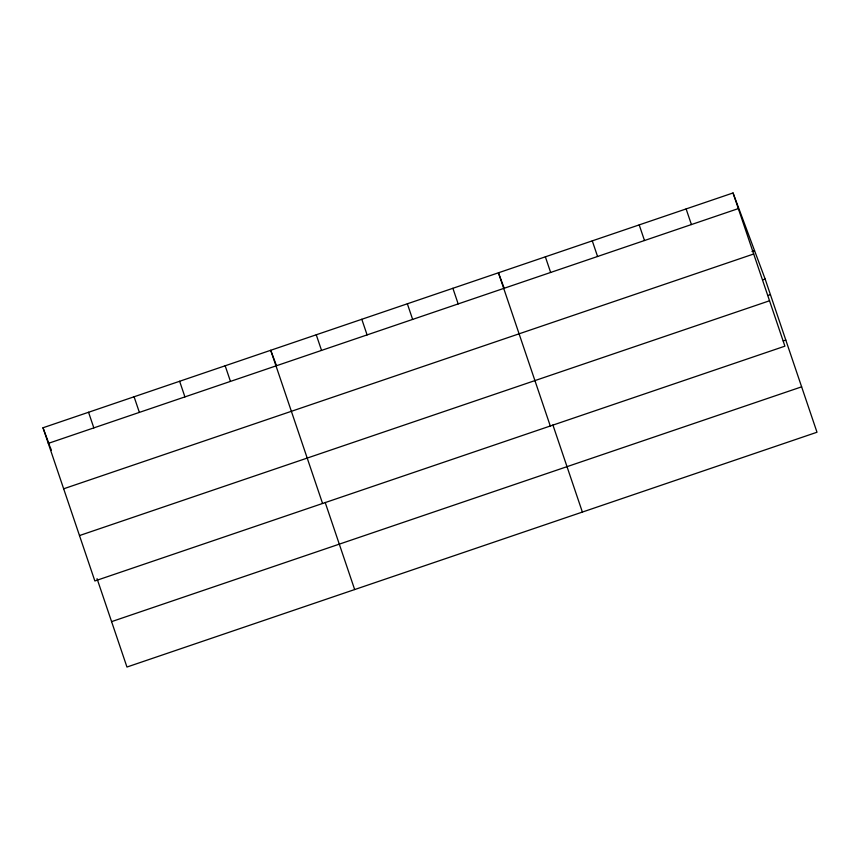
<?xml version="1.0" encoding="UTF-8"?>
<svg xmlns="http://www.w3.org/2000/svg" width="860" height="860" viewBox="0 0 860 860"><rect width="100%" height="100%" fill="white"/><g stroke="black" fill="none" stroke-linecap="round" stroke-linejoin="round"><path stroke-width="1.29" d="M733.042 192.963L784.9 346.171L94.858 580.962L43 427.764L733.042 192.963L765.142 279.038L817 432.236L126.957 667.038L97.04 578.651M48.289 443.384L738.332 208.593M752.016 251.496L754.553 250.636M63.661 488.792L753.704 253.99M762.605 279.898L765.142 279.038M767.894 295.528L770.431 294.658M79.485 535.565L769.539 300.774M783.266 340.925L785.803 340.065M111.585 621.63L801.628 386.839M504.164 288.186L498.435 272.792L550.292 426.001M276.458 365.661L270.717 350.278L322.575 503.487M43 427.764L49.622 445.512M50.063 446.695L51.385 450.242M686.119 208.937L691.418 224.557M639.206 224.901L644.495 240.52M592.282 240.864L597.571 256.495M545.358 256.828L550.647 272.459M552.894 424.947L582.381 512.065M452.887 288.293L458.176 303.924M407.35 303.784L412.639 319.415M361.802 319.286L367.091 334.916M316.254 334.787L321.543 350.407M325.177 502.433L354.664 589.551M225.169 365.779L230.458 381.399M179.632 381.27L184.922 396.901M134.085 396.772L139.374 412.392M88.548 412.262L93.837 427.893"/></g></svg>
